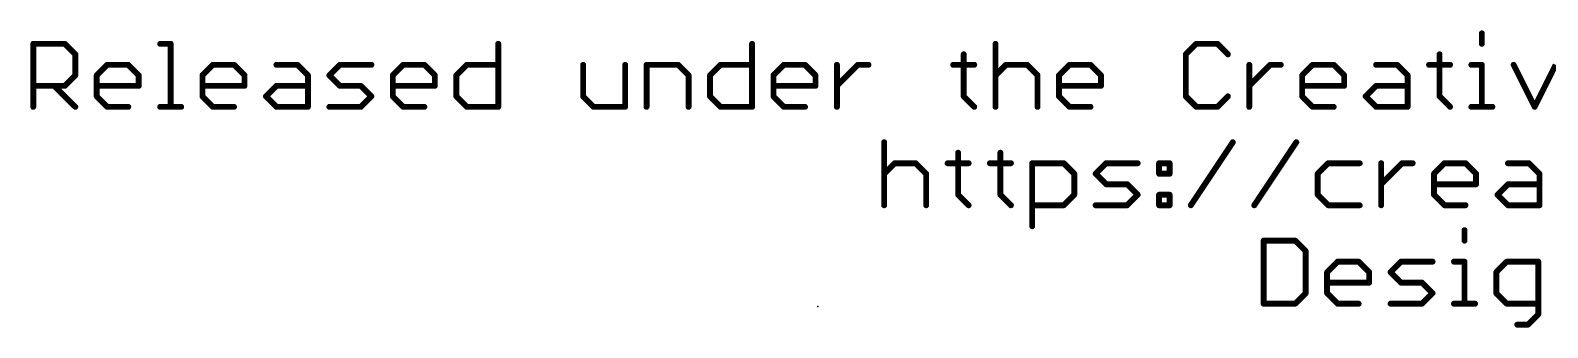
# Model space of a CAD drawing. Extents: x -41 to 66, y -18 to 26.
# Drawn here: x -40.64 to -1.49, y -18.32 to -10.65 of the extents above; entities that cross this region are included whole.
import ezdxf

# ---------------------------------------------------------------- set-up
doc = ezdxf.new("R2010")
doc.units = 0
doc.layers.add('23', color=53, linetype='CONTINUOUS')
doc.layers.add('51', color=53, linetype='CONTINUOUS')

msp = doc.modelspace()

# ---------------------------------------------------------------- linework, layer by layer
at = {"layer": '23'}
msp.add_point((-20.32, -17.78), dxfattribs=at)
at = {"layer": '51', "const_width": 0.1524}
for points in [[(-40.5638, -12.6238), (-40.5638, -10.9968)], [(-40.5638, -10.9968), (-39.7503, -10.9968)], [(-39.7503, -10.9968), (-39.4791, -11.268)], [(-37.2895, -10.9968), (-37.0183, -10.9968)], [(-37.0183, -10.9968), (-37.0183, -12.6238)], [(-28.5648, -10.9968), (-28.5648, -12.6238)], [(-22.0161, -10.9968), (-22.0161, -12.6238)], [(-15.7336, -10.9968), (-15.7336, -12.6238)], [(-10.551, -10.9968), (-10.8221, -11.268)], [(-10.0086, -10.9968), (-10.551, -10.9968)], [(-9.7375, -11.268), (-10.0086, -10.9968)], [(-3.1838, -10.7256), (-3.1838, -10.9968)], [(-39.4791, -11.268), (-39.4791, -11.8103)], [(-16.5539, -11.268), (-16.5539, -12.3526)], [(-10.8221, -11.268), (-10.8221, -12.3526)], [(-4.2752, -11.268), (-4.2752, -12.3526)], [(-39.4791, -11.8103), (-39.7503, -12.0815)], [(-38.9266, -11.8103), (-38.6555, -11.5391)], [(-38.9266, -12.3526), (-38.9266, -11.8103)], [(-38.6555, -11.5391), (-38.1132, -11.5391)], [(-38.1132, -11.5391), (-37.842, -11.8103)], [(-37.842, -11.8103), (-37.842, -12.0815)], [(-36.1981, -11.8103), (-35.9269, -11.5391)], [(-36.1981, -12.3526), (-36.1981, -11.8103)], [(-35.9269, -11.5391), (-35.3846, -11.5391)], [(-35.3846, -11.5391), (-35.1134, -11.8103)], [(-35.1134, -11.8103), (-35.1134, -12.0815)], [(-34.2897, -11.5391), (-33.7474, -11.5391)], [(-33.7474, -11.5391), (-33.4762, -11.8103)], [(-33.4762, -11.8103), (-33.4762, -12.6238)], [(-32.9237, -11.8103), (-32.6526, -11.5391)], [(-32.6526, -12.0815), (-32.9237, -11.8103)], [(-32.6526, -11.5391), (-31.8391, -11.5391)], [(-31.2866, -11.8103), (-31.0154, -11.5391)], [(-31.2866, -12.3526), (-31.2866, -11.8103)], [(-31.0154, -11.5391), (-30.4731, -11.5391)], [(-30.4731, -11.5391), (-30.2019, -11.8103)], [(-30.2019, -11.8103), (-30.2019, -12.0815)], [(-29.6494, -11.8103), (-29.3783, -11.5391)], [(-29.6494, -12.3526), (-29.6494, -11.8103)], [(-29.3783, -11.5391), (-28.5648, -11.5391)], [(-26.3751, -11.5391), (-26.3751, -12.3526)], [(-25.2905, -12.6238), (-25.2905, -11.5391)], [(-24.738, -12.6238), (-24.738, -11.5391)], [(-24.738, -11.5391), (-23.9245, -11.5391)], [(-23.9245, -11.5391), (-23.6533, -11.8103)], [(-23.6533, -11.8103), (-23.6533, -12.6238)], [(-23.1008, -11.8103), (-22.8296, -11.5391)], [(-23.1008, -12.3526), (-23.1008, -11.8103)], [(-22.8296, -11.5391), (-22.0161, -11.5391)], [(-21.4636, -11.8103), (-21.1925, -11.5391)], [(-21.4636, -12.3526), (-21.4636, -11.8103)], [(-21.1925, -11.5391), (-20.6502, -11.5391)], [(-20.6502, -11.5391), (-20.379, -11.8103)], [(-20.379, -11.8103), (-20.379, -12.0815)], [(-19.8265, -12.6238), (-19.8265, -11.5391)], [(-19.8265, -12.0815), (-19.2842, -11.5391)], [(-19.2842, -11.5391), (-19.013, -11.5391)], [(-16.825, -11.5391), (-16.2827, -11.5391)], [(-15.7336, -11.8103), (-15.4624, -11.5391)], [(-15.4624, -11.5391), (-14.9201, -11.5391)], [(-14.9201, -11.5391), (-14.6489, -11.8103)], [(-14.6489, -11.8103), (-14.6489, -12.6238)], [(-14.0964, -11.8103), (-13.8253, -11.5391)], [(-14.0964, -12.3526), (-14.0964, -11.8103)], [(-13.8253, -11.5391), (-13.2829, -11.5391)], [(-13.2829, -11.5391), (-13.0118, -11.8103)], [(-13.0118, -11.8103), (-13.0118, -12.0815)], [(-9.185, -12.6238), (-9.185, -11.5391)], [(-9.185, -12.0815), (-8.6426, -11.5391)], [(-8.6426, -11.5391), (-8.3715, -11.5391)], [(-7.8207, -11.8103), (-7.5495, -11.5391)], [(-7.8207, -12.3526), (-7.8207, -11.8103)], [(-7.5495, -11.5391), (-7.0072, -11.5391)], [(-7.0072, -11.5391), (-6.736, -11.8103)], [(-6.736, -11.8103), (-6.736, -12.0815)], [(-5.9124, -11.5391), (-5.37, -11.5391)], [(-5.37, -11.5391), (-5.0989, -11.8103)], [(-5.0989, -11.8103), (-5.0989, -12.6238)], [(-4.5464, -11.5391), (-4.004, -11.5391)], [(-3.4549, -11.5391), (-3.1838, -11.5391)], [(-3.1838, -11.5391), (-3.1838, -12.6238)], [(-2.3635, -11.5391), (-1.8212, -12.6238)], [(-1.8212, -12.6238), (-1.2788, -11.5391)], [(-39.7503, -12.0815), (-40.5638, -12.0815)], [(-40.0215, -12.0815), (-39.4791, -12.6238)], [(-37.842, -12.0815), (-38.9266, -12.0815)], [(-35.1134, -12.0815), (-36.1981, -12.0815)], [(-34.5609, -12.3526), (-34.2897, -12.0815)], [(-34.2897, -12.0815), (-33.4762, -12.0815)], [(-32.1102, -12.0815), (-32.6526, -12.0815)], [(-31.8391, -12.3526), (-32.1102, -12.0815)], [(-30.2019, -12.0815), (-31.2866, -12.0815)], [(-20.379, -12.0815), (-21.4636, -12.0815)], [(-13.0118, -12.0815), (-14.0964, -12.0815)], [(-6.736, -12.0815), (-7.8207, -12.0815)], [(-6.1835, -12.3526), (-5.9124, -12.0815)], [(-5.9124, -12.0815), (-5.0989, -12.0815)], [(-38.6555, -12.6238), (-38.9266, -12.3526)], [(-35.9269, -12.6238), (-36.1981, -12.3526)], [(-34.2897, -12.6238), (-34.5609, -12.3526)], [(-32.1102, -12.6238), (-31.8391, -12.3526)], [(-31.0154, -12.6238), (-31.2866, -12.3526)], [(-29.3783, -12.6238), (-29.6494, -12.3526)], [(-26.3751, -12.3526), (-26.104, -12.6238)], [(-22.8296, -12.6238), (-23.1008, -12.3526)], [(-21.1925, -12.6238), (-21.4636, -12.3526)], [(-16.5539, -12.3526), (-16.2827, -12.6238)], [(-13.8253, -12.6238), (-14.0964, -12.3526)], [(-10.8221, -12.3526), (-10.551, -12.6238)], [(-10.0086, -12.6238), (-9.7375, -12.3526)], [(-7.5495, -12.6238), (-7.8207, -12.3526)], [(-5.9124, -12.6238), (-6.1835, -12.3526)], [(-4.2752, -12.3526), (-4.004, -12.6238)], [(-38.1132, -12.6238), (-38.6555, -12.6238)], [(-37.2895, -12.6238), (-36.7472, -12.6238)], [(-35.3846, -12.6238), (-35.9269, -12.6238)], [(-33.4762, -12.6238), (-34.2897, -12.6238)], [(-32.9237, -12.6238), (-32.1102, -12.6238)], [(-30.4731, -12.6238), (-31.0154, -12.6238)], [(-28.5648, -12.6238), (-29.3783, -12.6238)], [(-26.104, -12.6238), (-25.2905, -12.6238)], [(-22.0161, -12.6238), (-22.8296, -12.6238)], [(-20.6502, -12.6238), (-21.1925, -12.6238)], [(-13.2829, -12.6238), (-13.8253, -12.6238)], [(-10.551, -12.6238), (-10.0086, -12.6238)], [(-7.0072, -12.6238), (-7.5495, -12.6238)], [(-5.0989, -12.6238), (-5.9124, -12.6238)], [(-3.4549, -12.6238), (-2.9126, -12.6238)], [(-18.6066, -13.5368), (-18.6066, -15.1638)], [(-10.6937, -15.1638), (-9.6091, -13.5368)], [(-9.0566, -15.1638), (-7.9719, -13.5368)], [(-18.6066, -14.3503), (-18.3355, -14.0791)], [(-18.3355, -14.0791), (-17.7932, -14.0791)], [(-17.7932, -14.0791), (-17.522, -14.3503)], [(-16.9695, -14.0791), (-16.4272, -14.0791)], [(-16.6983, -13.808), (-16.6983, -14.8926)], [(-15.878, -14.0791), (-15.3357, -14.0791)], [(-15.6069, -13.808), (-15.6069, -14.8926)], [(-14.7866, -15.7061), (-14.7866, -14.0791)], [(-14.7866, -14.0791), (-13.9731, -14.0791)], [(-13.9731, -14.0791), (-13.702, -14.3503)], [(-13.1495, -14.3503), (-12.8783, -14.0791)], [(-12.8783, -14.0791), (-12.0648, -14.0791)], [(-11.5123, -14.0791), (-11.2411, -14.0791)], [(-11.5123, -14.3503), (-11.5123, -14.0791)], [(-11.2411, -14.0791), (-11.2411, -14.3503)], [(-7.1482, -14.0791), (-7.4194, -14.3503)], [(-6.3348, -14.0791), (-7.1482, -14.0791)], [(-5.7823, -15.1638), (-5.7823, -14.0791)], [(-5.7823, -14.6215), (-5.2399, -14.0791)], [(-5.2399, -14.0791), (-4.9688, -14.0791)], [(-4.418, -14.3503), (-4.1468, -14.0791)], [(-4.1468, -14.0791), (-3.6045, -14.0791)], [(-3.6045, -14.0791), (-3.3333, -14.3503)], [(-2.5096, -14.0791), (-1.9673, -14.0791)], [(-1.9673, -14.0791), (-1.6961, -14.3503)], [(-17.522, -14.3503), (-17.522, -15.1638)], [(-13.702, -14.3503), (-13.702, -14.8926)], [(-12.8783, -14.6215), (-13.1495, -14.3503)], [(-11.2411, -14.3503), (-11.5123, -14.3503)], [(-7.4194, -14.3503), (-7.4194, -14.8926)], [(-4.418, -14.8926), (-4.418, -14.3503)], [(-3.3333, -14.3503), (-3.3333, -14.6215)], [(-1.6961, -14.3503), (-1.6961, -15.1638)], [(-16.6983, -14.8926), (-16.4272, -15.1638)], [(-15.6069, -14.8926), (-15.3357, -15.1638)], [(-13.702, -14.8926), (-13.9731, -15.1638)], [(-12.336, -14.6215), (-12.8783, -14.6215)], [(-12.0648, -14.8926), (-12.336, -14.6215)], [(-12.336, -15.1638), (-12.0648, -14.8926)], [(-11.5123, -14.8926), (-11.2411, -14.8926)], [(-11.5123, -15.1638), (-11.5123, -14.8926)], [(-11.2411, -14.8926), (-11.2411, -15.1638)], [(-7.4194, -14.8926), (-7.1482, -15.1638)], [(-3.3333, -14.6215), (-4.418, -14.6215)], [(-4.1468, -15.1638), (-4.418, -14.8926)], [(-2.7808, -14.8926), (-2.5096, -14.6215)], [(-2.5096, -15.1638), (-2.7808, -14.8926)], [(-2.5096, -14.6215), (-1.6961, -14.6215)], [(-13.9731, -15.1638), (-14.7866, -15.1638)], [(-13.1495, -15.1638), (-12.336, -15.1638)], [(-11.2411, -15.1638), (-11.5123, -15.1638)], [(-7.1482, -15.1638), (-6.3348, -15.1638)], [(-3.6045, -15.1638), (-4.1468, -15.1638)], [(-1.6961, -15.1638), (-2.5096, -15.1638)], [(-8.8138, -16.0768), (-8.8138, -17.7038)], [(-8.0003, -16.0768), (-8.8138, -16.0768)], [(-7.7291, -16.348), (-8.0003, -16.0768)], [(-3.6312, -15.8056), (-3.6312, -16.0768)], [(-7.7291, -17.4326), (-7.7291, -16.348)], [(-7.1766, -16.8903), (-6.9055, -16.6191)], [(-7.1766, -17.4326), (-7.1766, -16.8903)], [(-6.9055, -16.6191), (-6.3632, -16.6191)], [(-6.3632, -16.6191), (-6.092, -16.8903)], [(-6.092, -16.8903), (-6.092, -17.1615)], [(-5.5395, -16.8903), (-5.2683, -16.6191)], [(-5.2683, -17.1615), (-5.5395, -16.8903)], [(-5.2683, -16.6191), (-4.4548, -16.6191)], [(-3.9023, -16.6191), (-3.6312, -16.6191)], [(-3.6312, -16.6191), (-3.6312, -17.7038)], [(-2.5397, -16.6191), (-2.8109, -16.8903)], [(-2.8109, -16.8903), (-2.8109, -17.4326)], [(-1.7262, -16.6191), (-2.5397, -16.6191)], [(-1.7262, -17.975), (-1.7262, -16.6191)], [(-6.092, -17.1615), (-7.1766, -17.1615)], [(-4.726, -17.1615), (-5.2683, -17.1615)], [(-4.4548, -17.4326), (-4.726, -17.1615)], [(-8.0003, -17.7038), (-7.7291, -17.4326)], [(-6.9055, -17.7038), (-7.1766, -17.4326)], [(-4.726, -17.7038), (-4.4548, -17.4326)], [(-2.8109, -17.4326), (-2.5397, -17.7038)], [(-8.8138, -17.7038), (-8.0003, -17.7038)], [(-6.3632, -17.7038), (-6.9055, -17.7038)], [(-5.5395, -17.7038), (-4.726, -17.7038)], [(-3.9023, -17.7038), (-3.36, -17.7038)], [(-2.5397, -17.7038), (-1.7262, -17.7038)], [(-1.9974, -18.2461), (-1.7262, -17.975)], [(-2.2686, -18.2461), (-1.9974, -18.2461)]]:
    msp.add_lwpolyline(points, dxfattribs=at)
at = {"layer": '51', "const_width": 0.0762}
for points in [[(-40.5257, -10.9968, 1), (-40.6019, -10.9968)], [(-40.5638, -10.9587, 1), (-40.5638, -11.0349)], [(-39.7234, -10.9699, 1), (-39.7772, -11.0238)], [(-39.7503, -11.0349, 1), (-39.7503, -10.9587)], [(-37.2895, -10.9587, 1), (-37.2895, -11.0349)], [(-36.9802, -10.9968, 1), (-37.0564, -10.9968)], [(-37.0183, -11.0349, 1), (-37.0183, -10.9587)], [(-28.5267, -10.9968, 1), (-28.6029, -10.9968)], [(-21.978, -10.9968, 1), (-22.0542, -10.9968)], [(-15.6955, -10.9968, 1), (-15.7717, -10.9968)], [(-10.551, -10.9587, 1), (-10.551, -11.0349)], [(-10.524, -11.0238, 1), (-10.5779, -10.9699)], [(-9.9817, -10.9699, 1), (-10.0356, -11.0238)], [(-10.0086, -11.0349, 1), (-10.0086, -10.9587)], [(-3.1457, -10.7256, 1), (-3.2219, -10.7256)], [(-3.2219, -10.9968, 1), (-3.1457, -10.9968)], [(-39.441, -11.268, 1), (-39.5172, -11.268)], [(-39.5061, -11.2949, 1), (-39.4522, -11.241)], [(-16.5158, -11.268, 1), (-16.592, -11.268)], [(-10.8491, -11.241, 1), (-10.7952, -11.2949)], [(-10.784, -11.268, 1), (-10.8602, -11.268)], [(-9.7644, -11.2949, 1), (-9.7105, -11.241)], [(-4.2371, -11.268, 1), (-4.3133, -11.268)], [(-39.4522, -11.8372, 1), (-39.5061, -11.7834)], [(-38.8885, -11.8103, 1), (-38.9647, -11.8103)], [(-38.9536, -11.7834, 1), (-38.8997, -11.8372)], [(-38.6555, -11.501, 1), (-38.6555, -11.5772)], [(-38.6285, -11.5661, 1), (-38.6824, -11.5122)], [(-38.0862, -11.5122, 1), (-38.1401, -11.5661)], [(-38.1132, -11.5772, 1), (-38.1132, -11.501)], [(-37.8039, -11.8103, 1), (-37.8801, -11.8103)], [(-37.8689, -11.8372, 1), (-37.815, -11.7834)], [(-36.16, -11.8103, 1), (-36.2362, -11.8103)], [(-36.225, -11.7834, 1), (-36.1711, -11.8372)], [(-35.9269, -11.501, 1), (-35.9269, -11.5772)], [(-35.8999, -11.5661, 1), (-35.9538, -11.5122)], [(-35.3576, -11.5122, 1), (-35.4115, -11.5661)], [(-35.3846, -11.5772, 1), (-35.3846, -11.501)], [(-35.0753, -11.8103, 1), (-35.1515, -11.8103)], [(-35.1403, -11.8372, 1), (-35.0864, -11.7834)], [(-34.2897, -11.501, 1), (-34.2897, -11.5772)], [(-33.7205, -11.5122, 1), (-33.7743, -11.5661)], [(-33.7474, -11.5772, 1), (-33.7474, -11.501)], [(-33.4381, -11.8103, 1), (-33.5143, -11.8103)], [(-33.5032, -11.8372, 1), (-33.4493, -11.7834)], [(-32.8968, -11.7834, 1), (-32.9507, -11.8372)], [(-32.9507, -11.7834, 1), (-32.8968, -11.8372)], [(-32.6526, -11.501, 1), (-32.6526, -11.5772)], [(-32.6256, -11.5661, 1), (-32.6795, -11.5122)], [(-31.8391, -11.5772, 1), (-31.8391, -11.501)], [(-31.2485, -11.8103, 1), (-31.3247, -11.8103)], [(-31.3135, -11.7834, 1), (-31.2596, -11.8372)], [(-31.0154, -11.501, 1), (-31.0154, -11.5772)], [(-30.9885, -11.5661, 1), (-31.0424, -11.5122)], [(-30.4461, -11.5122, 1), (-30.5, -11.5661)], [(-30.4731, -11.5772, 1), (-30.4731, -11.501)], [(-30.1638, -11.8103, 1), (-30.24, -11.8103)], [(-30.2289, -11.8372, 1), (-30.175, -11.7834)], [(-29.6113, -11.8103, 1), (-29.6875, -11.8103)], [(-29.6764, -11.7834, 1), (-29.6225, -11.8372)], [(-29.3783, -11.501, 1), (-29.3783, -11.5772)], [(-29.3513, -11.5661, 1), (-29.4052, -11.5122)], [(-28.5648, -11.5772, 1), (-28.5648, -11.501)], [(-26.337, -11.5391, 1), (-26.4132, -11.5391)], [(-25.2524, -11.5391, 1), (-25.3286, -11.5391)], [(-24.6999, -11.5391, 1), (-24.7761, -11.5391)], [(-24.738, -11.501, 1), (-24.738, -11.5772)], [(-23.8975, -11.5122, 1), (-23.9514, -11.5661)], [(-23.9245, -11.5772, 1), (-23.9245, -11.501)], [(-23.6152, -11.8103, 1), (-23.6914, -11.8103)], [(-23.6802, -11.8372, 1), (-23.6264, -11.7834)], [(-23.0627, -11.8103, 1), (-23.1389, -11.8103)], [(-23.1277, -11.7834, 1), (-23.0739, -11.8372)], [(-22.8296, -11.501, 1), (-22.8296, -11.5772)], [(-22.8027, -11.5661, 1), (-22.8566, -11.5122)], [(-22.0161, -11.5772, 1), (-22.0161, -11.501)], [(-21.4255, -11.8103, 1), (-21.5017, -11.8103)], [(-21.4906, -11.7834, 1), (-21.4367, -11.8372)], [(-21.1925, -11.501, 1), (-21.1925, -11.5772)], [(-21.1655, -11.5661, 1), (-21.2194, -11.5122)], [(-20.6232, -11.5122, 1), (-20.6771, -11.5661)], [(-20.6502, -11.5772, 1), (-20.6502, -11.501)], [(-20.3409, -11.8103, 1), (-20.4171, -11.8103)], [(-20.4059, -11.8372, 1), (-20.352, -11.7834)], [(-19.7884, -11.5391, 1), (-19.8646, -11.5391)], [(-19.2842, -11.501, 1), (-19.2842, -11.5772)], [(-19.2572, -11.5661, 1), (-19.3111, -11.5122)], [(-19.013, -11.5772, 1), (-19.013, -11.501)], [(-16.825, -11.501, 1), (-16.825, -11.5772)], [(-16.2827, -11.5772, 1), (-16.2827, -11.501)], [(-15.7605, -11.7834, 1), (-15.7067, -11.8372)], [(-15.4624, -11.501, 1), (-15.4624, -11.5772)], [(-15.4355, -11.5661, 1), (-15.4894, -11.5122)], [(-14.8932, -11.5122, 1), (-14.947, -11.5661)], [(-14.9201, -11.5772, 1), (-14.9201, -11.501)], [(-14.6108, -11.8103, 1), (-14.687, -11.8103)], [(-14.6759, -11.8372, 1), (-14.622, -11.7834)], [(-14.0583, -11.8103, 1), (-14.1345, -11.8103)], [(-14.1234, -11.7834, 1), (-14.0695, -11.8372)], [(-13.8253, -11.501, 1), (-13.8253, -11.5772)], [(-13.7983, -11.5661, 1), (-13.8522, -11.5122)], [(-13.256, -11.5122, 1), (-13.3099, -11.5661)], [(-13.2829, -11.5772, 1), (-13.2829, -11.501)], [(-12.9737, -11.8103, 1), (-13.0499, -11.8103)], [(-13.0387, -11.8372, 1), (-12.9848, -11.7834)], [(-9.1469, -11.5391, 1), (-9.2231, -11.5391)], [(-8.6426, -11.501, 1), (-8.6426, -11.5772)], [(-8.6157, -11.5661, 1), (-8.6696, -11.5122)], [(-8.3715, -11.5772, 1), (-8.3715, -11.501)], [(-7.7826, -11.8103, 1), (-7.8588, -11.8103)], [(-7.8476, -11.7834, 1), (-7.7937, -11.8372)], [(-7.5495, -11.501, 1), (-7.5495, -11.5772)], [(-7.5226, -11.5661, 1), (-7.5765, -11.5122)], [(-6.9802, -11.5122, 1), (-7.0341, -11.5661)], [(-7.0072, -11.5772, 1), (-7.0072, -11.501)], [(-6.6979, -11.8103, 1), (-6.7741, -11.8103)], [(-6.763, -11.8372, 1), (-6.7091, -11.7834)], [(-5.9124, -11.501, 1), (-5.9124, -11.5772)], [(-5.3431, -11.5122, 1), (-5.397, -11.5661)], [(-5.37, -11.5772, 1), (-5.37, -11.501)], [(-5.0608, -11.8103, 1), (-5.137, -11.8103)], [(-5.1258, -11.8372, 1), (-5.0719, -11.7834)], [(-4.5464, -11.501, 1), (-4.5464, -11.5772)], [(-4.004, -11.5772, 1), (-4.004, -11.501)], [(-3.4549, -11.501, 1), (-3.4549, -11.5772)], [(-3.1457, -11.5391, 1), (-3.2219, -11.5391)], [(-3.1838, -11.5772, 1), (-3.1838, -11.501)], [(-2.3294, -11.5221, 1), (-2.3976, -11.5562)], [(-40.5638, -12.0434, 1), (-40.5638, -12.1196)], [(-39.9945, -12.0545, 1), (-40.0484, -12.1084)], [(-39.7772, -12.0545, 1), (-39.7234, -12.1084)], [(-39.7503, -12.1196, 1), (-39.7503, -12.0434)], [(-39.5172, -11.8103, 1), (-39.441, -11.8103)], [(-38.9266, -12.0434, 1), (-38.9266, -12.1196)], [(-37.8801, -12.0815, 1), (-37.8039, -12.0815)], [(-37.842, -12.1196, 1), (-37.842, -12.0434)], [(-36.1981, -12.0434, 1), (-36.1981, -12.1196)], [(-35.1515, -12.0815, 1), (-35.0753, -12.0815)], [(-35.1134, -12.1196, 1), (-35.1134, -12.0434)], [(-34.2897, -12.0434, 1), (-34.2897, -12.1196)], [(-34.2628, -12.1084, 1), (-34.3167, -12.0545)], [(-33.4762, -12.1196, 1), (-33.4762, -12.0434)], [(-32.6526, -12.0434, 1), (-32.6526, -12.1196)], [(-32.6795, -12.1084, 1), (-32.6256, -12.0545)], [(-32.0833, -12.0545, 1), (-32.1372, -12.1084)], [(-32.1102, -12.1196, 1), (-32.1102, -12.0434)], [(-31.2866, -12.0434, 1), (-31.2866, -12.1196)], [(-30.24, -12.0815, 1), (-30.1638, -12.0815)], [(-30.2019, -12.1196, 1), (-30.2019, -12.0434)], [(-21.4636, -12.0434, 1), (-21.4636, -12.1196)], [(-20.4171, -12.0815, 1), (-20.3409, -12.0815)], [(-20.379, -12.1196, 1), (-20.379, -12.0434)], [(-19.8534, -12.0545, 1), (-19.7995, -12.1084)], [(-14.0964, -12.0434, 1), (-14.0964, -12.1196)], [(-13.0499, -12.0815, 1), (-12.9737, -12.0815)], [(-13.0118, -12.1196, 1), (-13.0118, -12.0434)], [(-9.2119, -12.0545, 1), (-9.158, -12.1084)], [(-7.8207, -12.0434, 1), (-7.8207, -12.1196)], [(-6.7741, -12.0815, 1), (-6.6979, -12.0815)], [(-6.736, -12.1196, 1), (-6.736, -12.0434)], [(-5.9124, -12.0434, 1), (-5.9124, -12.1196)], [(-5.8854, -12.1084, 1), (-5.9393, -12.0545)], [(-5.0989, -12.1196, 1), (-5.0989, -12.0434)], [(-38.8997, -12.3257, 1), (-38.9536, -12.3796)], [(-38.9647, -12.3526, 1), (-38.8885, -12.3526)], [(-36.1711, -12.3257, 1), (-36.225, -12.3796)], [(-36.2362, -12.3526, 1), (-36.16, -12.3526)], [(-34.534, -12.3257, 1), (-34.5878, -12.3796)], [(-34.5878, -12.3257, 1), (-34.534, -12.3796)], [(-31.8121, -12.3796, 1), (-31.866, -12.3257)], [(-31.866, -12.3796, 1), (-31.8121, -12.3257)], [(-31.2596, -12.3257, 1), (-31.3135, -12.3796)], [(-31.3247, -12.3526, 1), (-31.2485, -12.3526)], [(-29.6225, -12.3257, 1), (-29.6764, -12.3796)], [(-29.6875, -12.3526, 1), (-29.6113, -12.3526)], [(-26.3482, -12.3257, 1), (-26.4021, -12.3796)], [(-26.4132, -12.3526, 1), (-26.337, -12.3526)], [(-23.0739, -12.3257, 1), (-23.1277, -12.3796)], [(-23.1389, -12.3526, 1), (-23.0627, -12.3526)], [(-21.4367, -12.3257, 1), (-21.4906, -12.3796)], [(-21.5017, -12.3526, 1), (-21.4255, -12.3526)], [(-16.5269, -12.3257, 1), (-16.5808, -12.3796)], [(-16.592, -12.3526, 1), (-16.5158, -12.3526)], [(-14.0695, -12.3257, 1), (-14.1234, -12.3796)], [(-14.1345, -12.3526, 1), (-14.0583, -12.3526)], [(-10.7952, -12.3257, 1), (-10.8491, -12.3796)], [(-10.8602, -12.3526, 1), (-10.784, -12.3526)], [(-9.7105, -12.3796, 1), (-9.7644, -12.3257)], [(-7.7937, -12.3257, 1), (-7.8476, -12.3796)], [(-7.8588, -12.3526, 1), (-7.7826, -12.3526)], [(-6.1566, -12.3257, 1), (-6.2105, -12.3796)], [(-6.2105, -12.3257, 1), (-6.1566, -12.3796)], [(-4.2483, -12.3257, 1), (-4.3021, -12.3796)], [(-4.3133, -12.3526, 1), (-4.2371, -12.3526)], [(-40.6019, -12.6238, 1), (-40.5257, -12.6238)], [(-39.5061, -12.6507, 1), (-39.4522, -12.5969)], [(-38.6555, -12.5857, 1), (-38.6555, -12.6619)], [(-38.6824, -12.6507, 1), (-38.6285, -12.5969)], [(-38.1132, -12.6619, 1), (-38.1132, -12.5857)], [(-37.2895, -12.5857, 1), (-37.2895, -12.6619)], [(-37.0564, -12.6238, 1), (-36.9802, -12.6238)], [(-36.7472, -12.6619, 1), (-36.7472, -12.5857)], [(-35.9269, -12.5857, 1), (-35.9269, -12.6619)], [(-35.9538, -12.6507, 1), (-35.8999, -12.5969)], [(-35.3846, -12.6619, 1), (-35.3846, -12.5857)], [(-34.2897, -12.5857, 1), (-34.2897, -12.6619)], [(-34.3167, -12.6507, 1), (-34.2628, -12.5969)], [(-33.5143, -12.6238, 1), (-33.4381, -12.6238)], [(-33.4762, -12.6619, 1), (-33.4762, -12.5857)], [(-32.9237, -12.5857, 1), (-32.9237, -12.6619)], [(-32.1372, -12.5969, 1), (-32.0833, -12.6507)], [(-32.1102, -12.6619, 1), (-32.1102, -12.5857)], [(-31.0154, -12.5857, 1), (-31.0154, -12.6619)], [(-31.0424, -12.6507, 1), (-30.9885, -12.5969)], [(-30.4731, -12.6619, 1), (-30.4731, -12.5857)], [(-29.3783, -12.5857, 1), (-29.3783, -12.6619)], [(-29.4052, -12.6507, 1), (-29.3513, -12.5969)], [(-28.6029, -12.6238, 1), (-28.5267, -12.6238)], [(-28.5648, -12.6619, 1), (-28.5648, -12.5857)], [(-26.104, -12.5857, 1), (-26.104, -12.6619)], [(-26.1309, -12.6507, 1), (-26.077, -12.5969)], [(-25.3286, -12.6238, 1), (-25.2524, -12.6238)], [(-25.2905, -12.6619, 1), (-25.2905, -12.5857)], [(-24.7761, -12.6238, 1), (-24.6999, -12.6238)], [(-23.6914, -12.6238, 1), (-23.6152, -12.6238)], [(-22.8296, -12.5857, 1), (-22.8296, -12.6619)], [(-22.8566, -12.6507, 1), (-22.8027, -12.5969)], [(-22.0542, -12.6238, 1), (-21.978, -12.6238)], [(-22.0161, -12.6619, 1), (-22.0161, -12.5857)], [(-21.1925, -12.5857, 1), (-21.1925, -12.6619)], [(-21.2194, -12.6507, 1), (-21.1655, -12.5969)], [(-20.6502, -12.6619, 1), (-20.6502, -12.5857)], [(-19.8646, -12.6238, 1), (-19.7884, -12.6238)], [(-16.3096, -12.6507, 1), (-16.2558, -12.5969)], [(-15.7717, -12.6238, 1), (-15.6955, -12.6238)], [(-14.687, -12.6238, 1), (-14.6108, -12.6238)], [(-13.8253, -12.5857, 1), (-13.8253, -12.6619)], [(-13.8522, -12.6507, 1), (-13.7983, -12.5969)], [(-13.2829, -12.6619, 1), (-13.2829, -12.5857)], [(-10.551, -12.5857, 1), (-10.551, -12.6619)], [(-10.5779, -12.6507, 1), (-10.524, -12.5969)], [(-10.0356, -12.5969, 1), (-9.9817, -12.6507)], [(-10.0086, -12.6619, 1), (-10.0086, -12.5857)], [(-9.2231, -12.6238, 1), (-9.1469, -12.6238)], [(-7.5495, -12.5857, 1), (-7.5495, -12.6619)], [(-7.5765, -12.6507, 1), (-7.5226, -12.5969)], [(-7.0072, -12.6619, 1), (-7.0072, -12.5857)], [(-5.9124, -12.5857, 1), (-5.9124, -12.6619)], [(-5.9393, -12.6507, 1), (-5.8854, -12.5969)], [(-5.137, -12.6238, 1), (-5.0608, -12.6238)], [(-5.0989, -12.6619, 1), (-5.0989, -12.5857)], [(-4.031, -12.6507, 1), (-3.9771, -12.5969)], [(-3.4549, -12.5857, 1), (-3.4549, -12.6619)], [(-3.2219, -12.6238, 1), (-3.1457, -12.6238)], [(-2.9126, -12.6619, 1), (-2.9126, -12.5857)], [(-1.8552, -12.6068, 1), (-1.7871, -12.6408)], [(-1.8552, -12.6408, 1), (-1.7871, -12.6068)], [(-18.5685, -13.5368, 1), (-18.6447, -13.5368)], [(-9.5774, -13.5579, 1), (-9.6408, -13.5157)], [(-7.9402, -13.5579, 1), (-8.0036, -13.5157)], [(-18.3355, -14.041, 1), (-18.3355, -14.1172)], [(-18.3085, -14.1061, 1), (-18.3624, -14.0522)], [(-17.7662, -14.0522, 1), (-17.8201, -14.1061)], [(-17.7932, -14.1172, 1), (-17.7932, -14.041)], [(-16.9695, -14.041, 1), (-16.9695, -14.1172)], [(-16.6602, -13.808, 1), (-16.7364, -13.808)], [(-16.4272, -14.1172, 1), (-16.4272, -14.041)], [(-15.878, -14.041, 1), (-15.878, -14.1172)], [(-15.5688, -13.808, 1), (-15.645, -13.808)], [(-15.3357, -14.1172, 1), (-15.3357, -14.041)], [(-14.7485, -14.0791, 1), (-14.8247, -14.0791)], [(-14.7866, -14.041, 1), (-14.7866, -14.1172)], [(-13.9462, -14.0522, 1), (-14.0001, -14.1061)], [(-13.9731, -14.1172, 1), (-13.9731, -14.041)], [(-12.8783, -14.041, 1), (-12.8783, -14.1172)], [(-12.8514, -14.1061, 1), (-12.9052, -14.0522)], [(-12.0648, -14.1172, 1), (-12.0648, -14.041)], [(-11.5123, -14.041, 1), (-11.5123, -14.1172)], [(-11.4742, -14.0791, 1), (-11.5504, -14.0791)], [(-11.203, -14.0791, 1), (-11.2792, -14.0791)], [(-11.2411, -14.1172, 1), (-11.2411, -14.041)], [(-7.1482, -14.041, 1), (-7.1482, -14.1172)], [(-7.1213, -14.1061, 1), (-7.1752, -14.0522)], [(-6.3348, -14.1172, 1), (-6.3348, -14.041)], [(-5.7442, -14.0791, 1), (-5.8204, -14.0791)], [(-5.2399, -14.041, 1), (-5.2399, -14.1172)], [(-5.213, -14.1061, 1), (-5.2669, -14.0522)], [(-4.9688, -14.1172, 1), (-4.9688, -14.041)], [(-4.1468, -14.041, 1), (-4.1468, -14.1172)], [(-4.1199, -14.1061, 1), (-4.1737, -14.0522)], [(-3.5775, -14.0522, 1), (-3.6314, -14.1061)], [(-3.6045, -14.1172, 1), (-3.6045, -14.041)], [(-2.5096, -14.041, 1), (-2.5096, -14.1172)], [(-1.9404, -14.0522, 1), (-1.9942, -14.1061)], [(-1.9673, -14.1172, 1), (-1.9673, -14.041)], [(-18.6336, -14.3234, 1), (-18.5797, -14.3772)], [(-17.4839, -14.3503, 1), (-17.5601, -14.3503)], [(-17.5489, -14.3772, 1), (-17.495, -14.3234)], [(-13.6639, -14.3503, 1), (-13.7401, -14.3503)], [(-13.7289, -14.3772, 1), (-13.675, -14.3234)], [(-13.1225, -14.3234, 1), (-13.1764, -14.3772)], [(-13.1764, -14.3234, 1), (-13.1225, -14.3772)], [(-11.5123, -14.3122, 1), (-11.5123, -14.3884)], [(-11.5504, -14.3503, 1), (-11.4742, -14.3503)], [(-11.2792, -14.3503, 1), (-11.203, -14.3503)], [(-11.2411, -14.3884, 1), (-11.2411, -14.3122)], [(-7.3813, -14.3503, 1), (-7.4575, -14.3503)], [(-7.4464, -14.3234, 1), (-7.3925, -14.3772)], [(-4.3799, -14.3503, 1), (-4.4561, -14.3503)], [(-4.4449, -14.3234, 1), (-4.391, -14.3772)], [(-3.2952, -14.3503, 1), (-3.3714, -14.3503)], [(-3.3602, -14.3772, 1), (-3.3064, -14.3234)], [(-1.658, -14.3503, 1), (-1.7342, -14.3503)], [(-1.7231, -14.3772, 1), (-1.6692, -14.3234)], [(-16.6714, -14.8657, 1), (-16.7253, -14.9196)], [(-16.7364, -14.8926, 1), (-16.6602, -14.8926)], [(-15.5799, -14.8657, 1), (-15.6338, -14.9196)], [(-15.645, -14.8926, 1), (-15.5688, -14.8926)], [(-13.7401, -14.8926, 1), (-13.6639, -14.8926)], [(-13.675, -14.9196, 1), (-13.7289, -14.8657)], [(-12.8783, -14.5834, 1), (-12.8783, -14.6596)], [(-12.9052, -14.6484, 1), (-12.8514, -14.5945)], [(-12.309, -14.5945, 1), (-12.3629, -14.6484)], [(-12.336, -14.6596, 1), (-12.336, -14.5834)], [(-12.0379, -14.9196, 1), (-12.0917, -14.8657)], [(-12.0917, -14.9196, 1), (-12.0379, -14.8657)], [(-11.5123, -14.8545, 1), (-11.5123, -14.9307)], [(-11.4742, -14.8926, 1), (-11.5504, -14.8926)], [(-11.203, -14.8926, 1), (-11.2792, -14.8926)], [(-11.2411, -14.9307, 1), (-11.2411, -14.8545)], [(-7.3925, -14.8657, 1), (-7.4464, -14.9196)], [(-7.4575, -14.8926, 1), (-7.3813, -14.8926)], [(-5.8092, -14.5945, 1), (-5.7553, -14.6484)], [(-4.418, -14.5834, 1), (-4.418, -14.6596)], [(-4.391, -14.8657, 1), (-4.4449, -14.9196)], [(-4.4561, -14.8926, 1), (-4.3799, -14.8926)], [(-3.3714, -14.6215, 1), (-3.2952, -14.6215)], [(-3.3333, -14.6596, 1), (-3.3333, -14.5834)], [(-2.7539, -14.8657, 1), (-2.8077, -14.9196)], [(-2.8077, -14.8657, 1), (-2.7539, -14.9196)], [(-2.5096, -14.5834, 1), (-2.5096, -14.6596)], [(-2.4827, -14.6484, 1), (-2.5366, -14.5945)], [(-1.6961, -14.6596, 1), (-1.6961, -14.5834)], [(-18.6447, -15.1638, 1), (-18.5685, -15.1638)], [(-17.5601, -15.1638, 1), (-17.4839, -15.1638)], [(-16.4541, -15.1907, 1), (-16.4002, -15.1369)], [(-15.3627, -15.1907, 1), (-15.3088, -15.1369)], [(-14.7866, -15.1257, 1), (-14.7866, -15.2019)], [(-14.0001, -15.1369, 1), (-13.9462, -15.1907)], [(-13.9731, -15.2019, 1), (-13.9731, -15.1257)], [(-13.1495, -15.1257, 1), (-13.1495, -15.2019)], [(-12.3629, -15.1369, 1), (-12.309, -15.1907)], [(-12.336, -15.2019, 1), (-12.336, -15.1257)], [(-11.5123, -15.1257, 1), (-11.5123, -15.2019)], [(-11.5504, -15.1638, 1), (-11.4742, -15.1638)], [(-11.2792, -15.1638, 1), (-11.203, -15.1638)], [(-11.2411, -15.2019, 1), (-11.2411, -15.1257)], [(-10.7254, -15.1427, 1), (-10.662, -15.1849)], [(-9.0883, -15.1427, 1), (-9.0249, -15.1849)], [(-7.1482, -15.1257, 1), (-7.1482, -15.2019)], [(-7.1752, -15.1907, 1), (-7.1213, -15.1369)], [(-6.3348, -15.2019, 1), (-6.3348, -15.1257)], [(-5.8204, -15.1638, 1), (-5.7442, -15.1638)], [(-4.1468, -15.1257, 1), (-4.1468, -15.2019)], [(-4.1737, -15.1907, 1), (-4.1199, -15.1369)], [(-3.6045, -15.2019, 1), (-3.6045, -15.1257)], [(-2.5096, -15.1257, 1), (-2.5096, -15.2019)], [(-2.5366, -15.1907, 1), (-2.4827, -15.1369)], [(-1.7342, -15.1638, 1), (-1.658, -15.1638)], [(-1.6961, -15.2019, 1), (-1.6961, -15.1257)], [(-14.8247, -15.7061, 1), (-14.7485, -15.7061)], [(-8.7757, -16.0768, 1), (-8.8519, -16.0768)], [(-8.8138, -16.0387, 1), (-8.8138, -16.1149)], [(-7.9734, -16.0499, 1), (-8.0272, -16.1038)], [(-8.0003, -16.1149, 1), (-8.0003, -16.0387)], [(-3.5931, -15.8056, 1), (-3.6693, -15.8056)], [(-3.6693, -16.0768, 1), (-3.5931, -16.0768)], [(-7.691, -16.348, 1), (-7.7672, -16.348)], [(-7.7561, -16.3749, 1), (-7.7022, -16.321)], [(-7.1385, -16.8903, 1), (-7.2147, -16.8903)], [(-7.2036, -16.8634, 1), (-7.1497, -16.9172)], [(-6.9055, -16.581, 1), (-6.9055, -16.6572)], [(-6.8785, -16.6461, 1), (-6.9324, -16.5922)], [(-6.3362, -16.5922, 1), (-6.3901, -16.6461)], [(-6.3632, -16.6572, 1), (-6.3632, -16.581)], [(-6.0539, -16.8903, 1), (-6.1301, -16.8903)], [(-6.1189, -16.9172, 1), (-6.065, -16.8634)], [(-5.5125, -16.8634, 1), (-5.5664, -16.9172)], [(-5.5664, -16.8634, 1), (-5.5125, -16.9172)], [(-5.2683, -16.581, 1), (-5.2683, -16.6572)], [(-5.2414, -16.6461, 1), (-5.2953, -16.5922)], [(-4.4548, -16.6572, 1), (-4.4548, -16.581)], [(-3.9023, -16.581, 1), (-3.9023, -16.6572)], [(-3.5931, -16.6191, 1), (-3.6693, -16.6191)], [(-3.6312, -16.6572, 1), (-3.6312, -16.581)], [(-2.7728, -16.8903, 1), (-2.849, -16.8903)], [(-2.8378, -16.8634, 1), (-2.784, -16.9172)], [(-2.5397, -16.581, 1), (-2.5397, -16.6572)], [(-2.5128, -16.6461, 1), (-2.5667, -16.5922)], [(-1.6881, -16.6191, 1), (-1.7643, -16.6191)], [(-1.7262, -16.6572, 1), (-1.7262, -16.581)], [(-7.1766, -17.1234, 1), (-7.1766, -17.1996)], [(-6.1301, -17.1615, 1), (-6.0539, -17.1615)], [(-6.092, -17.1996, 1), (-6.092, -17.1234)], [(-5.2683, -17.1234, 1), (-5.2683, -17.1996)], [(-5.2953, -17.1884, 1), (-5.2414, -17.1345)], [(-4.6991, -17.1345, 1), (-4.7529, -17.1884)], [(-4.726, -17.1996, 1), (-4.726, -17.1234)], [(-7.7672, -17.4326, 1), (-7.691, -17.4326)], [(-7.7022, -17.4596, 1), (-7.7561, -17.4057)], [(-7.1497, -17.4057, 1), (-7.2036, -17.4596)], [(-7.2147, -17.4326, 1), (-7.1385, -17.4326)], [(-4.4279, -17.4596, 1), (-4.4818, -17.4057)], [(-4.4818, -17.4596, 1), (-4.4279, -17.4057)], [(-2.784, -17.4057, 1), (-2.8378, -17.4596)], [(-2.849, -17.4326, 1), (-2.7728, -17.4326)], [(-8.8138, -17.6657, 1), (-8.8138, -17.7419)], [(-8.8519, -17.7038, 1), (-8.7757, -17.7038)], [(-8.0272, -17.6769, 1), (-7.9734, -17.7307)], [(-8.0003, -17.7419, 1), (-8.0003, -17.6657)], [(-6.9055, -17.6657, 1), (-6.9055, -17.7419)], [(-6.9324, -17.7307, 1), (-6.8785, -17.6769)], [(-6.3632, -17.7419, 1), (-6.3632, -17.6657)], [(-5.5395, -17.6657, 1), (-5.5395, -17.7419)], [(-4.7529, -17.6769, 1), (-4.6991, -17.7307)], [(-4.726, -17.7419, 1), (-4.726, -17.6657)], [(-3.9023, -17.6657, 1), (-3.9023, -17.7419)], [(-3.6693, -17.7038, 1), (-3.5931, -17.7038)], [(-3.36, -17.7419, 1), (-3.36, -17.6657)], [(-2.5397, -17.6657, 1), (-2.5397, -17.7419)], [(-2.5667, -17.7307, 1), (-2.5128, -17.6769)], [(-1.7643, -17.975, 1), (-1.6881, -17.975)], [(-1.6993, -18.0019, 1), (-1.7532, -17.948)], [(-1.7262, -17.7419, 1), (-1.7262, -17.6657)], [(-2.2686, -18.208, 1), (-2.2686, -18.2842)], [(-2.0243, -18.2192, 1), (-1.9705, -18.2731)], [(-1.9974, -18.2842, 1), (-1.9974, -18.208)]]:
    msp.add_lwpolyline(points, format="xyb", dxfattribs=at)

doc.saveas('drawing.dxf')
